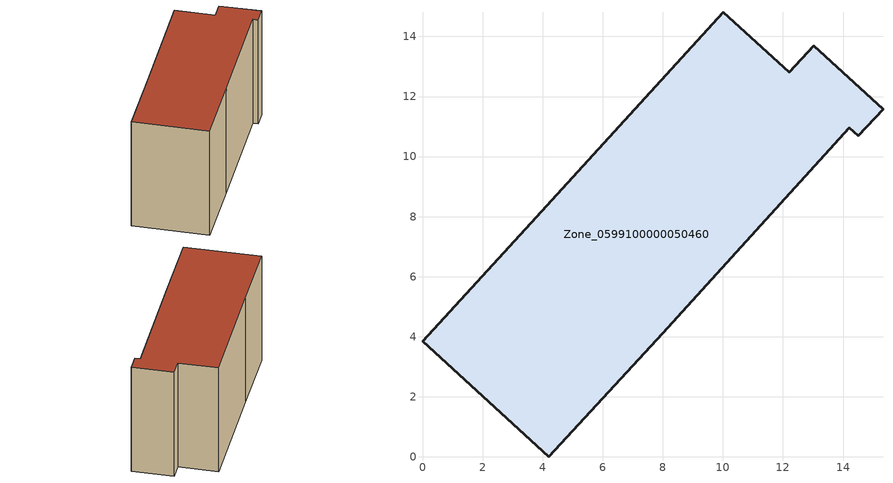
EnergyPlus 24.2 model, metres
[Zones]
Zone_0599100000050460
 floor ground (C_G): 3.79,7.98 10.02,14.81 12.21,12.8 13.02,13.69 15.33,11.58 14.51,10.69 14.21,10.96 7.99,4.12 4.2,0 0,3.86 z0
 wall outside (C_F): 4.2,0 7.99,4.12 14.21,10.96 14.51,10.69 15.33,11.58 13.02,13.69 12.21,12.8 10.02,14.81 3.79,7.98 0,3.86 4.2,0 z0:8.8
 roof outside (C_R): 3.79,7.98 0,3.86 4.2,0 7.99,4.12 14.21,10.96 14.51,10.69 15.33,11.58 13.02,13.69 12.21,12.8 10.02,14.81 z8.8
[BUILDING]
Pand.0599100000050460: North Axis=0; Terrain=City; Loads Convergence Tolerance Value=0.04; Temperature Convergence Tolerance Value=0.4; Solar Distribution=FullExterior; Maximum Number of Warmup Days=25; Minimum Number of Warmup Days=1
[Site:Location]
Rotterdam.The.Hague.AP_ZH_NLD Design_Conditions: Latitude=51.96; Longitude=4.45; Time Zone=1; Elevation=-4.5
[SITE:GROUNDTEMPERATURE:BUILDINGSURFACE]
18, 18, 18, 18, 18, 18, 18, 18, 18, 18, 18, 18
[MATERIAL] Thermal Absorptance=0.9; Solar Absorptance=0.7; Visible Absorptance=0.7
Name | Roughness | Thickness | Conductivity | Density | Specific Heat
G.TI.1975-1991 | MediumSmooth | 0.15 | 0.288461 | 540 | 1210
F.TI.1975-1991 | Rough | 0.3 | 0.230769 | 1920 | 840
R.TI.1975-1991 | MediumRough | 0.2 | 0.153846 | 1500 | 1000
[CONSTRUCTION]
C_G: G.TI.1975-1991
C_F: F.TI.1975-1991
C_R: R.TI.1975-1991
[ZONE]
Zone_0599100000050460: Type=1; Multiplier=1; Ceiling Height=Autocalculate; Volume=Autocalculate; Floor Area=autocalculate; Part of Total Floor Area=Yes
[ZONEINFILTRATION:DESIGNFLOWRATE]
Infil_Zone_0599100000050460: Zone or ZoneList or Space or SpaceList=Zone_0599100000050460; Schedule=AlwaysOn; Design Flow Rate Calculation Method=Flow/Area; Flow Rate per Floor Area=0.003; Constant Term Coefficient=1; Temperature Term Coefficient=0; Velocity Term Coefficient=0; Velocity Squared Term Coefficient=0
[HVACTEMPLATE:ZONE:IDEALLOADSAIRSYSTEM]
Zone_0599100000050460: Maximum Heating Supply Air Temperature=50; Minimum Cooling Supply Air Temperature=13; Maximum Heating Supply Air Humidity Ratio=0.0156; Minimum Cooling Supply Air Humidity Ratio=0.0077; Heating Limit=NoLimit; Cooling Limit=NoLimit; Dehumidification Control Type=ConstantSensibleHeatRatio; Cooling Sensible Heat Ratio=0.7; Dehumidification Setpoint=60; Humidification Control Type=None; Humidification Setpoint=30; Outdoor Air Method=None; Outdoor Air Flow Rate per Person=0.00944; Outdoor Air Flow Rate per Zone Floor Area=0; Outdoor Air Flow Rate per Zone=0; Demand Controlled Ventilation Type=None; Outdoor Air Economizer Type=NoEconomizer; Heat Recovery Type=None; Sensible Heat Recovery Effectiveness=0.7; Latent Heat Recovery Effectiveness=0.65
[ZONECONTROL:THERMOSTAT]
ThermostatControl_Zone_0599100000050460: Zone or ZoneList=Zone_0599100000050460; Control Type Schedule=DualSetpointControlType; Control 1=Thermostat_Zone_0599100000050460; Temperature Difference Between Cutout And Setpoint=0
[THERMOSTATSETPOINT:DUALSETPOINT]
Thermostat_Zone_0599100000050460: Heating Setpoint Temperature Schedule=HeatingSetpoint_Zone_0599100000050460; Cooling Setpoint Temperature Schedule=CoolingSetpoint_Zone_0599100000050460
[SCHEDULE:COMPACT]
HeatingSetpoint_Zone_0599100000050460: Through: 12/31, For: AllDays, Until: 24:00, 21
CoolingSetpoint_Zone_0599100000050460: Through: 12/31, For: AllDays, Until: 24:00, 24
DualSetpointControlType: Through: 12/31, For: AllDays, Until: 24:00, 4
AlwaysOn: Through: 12/31, For: AllDays, Until: 24:00, 1
